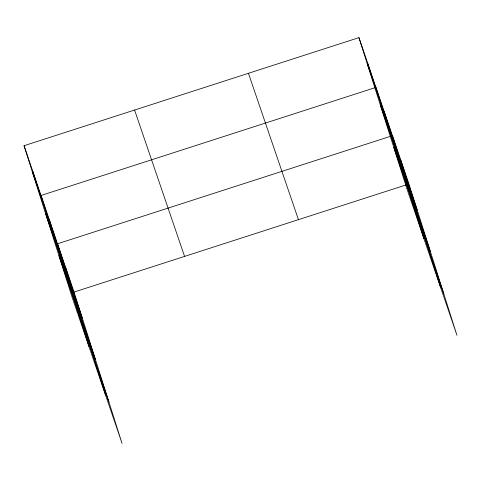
<?xml version="1.0" encoding="UTF-8"?>
<svg xmlns="http://www.w3.org/2000/svg" width="481" height="481" viewBox="0 0 481 481"><rect width="100%" height="100%" fill="white"/><g stroke="black" fill="none" stroke-linecap="round" stroke-linejoin="round"><path stroke-width="0.72" d="M24.05 145.713L74.05 292.069L122.042 443.368L72.042 297.005L24.05 145.713L358.958 37.632L408.958 183.995L456.95 335.287L406.95 188.931L358.958 37.632M390.332 136.382L57.552 243.771L105.543 395.069M74.05 292.069L406.12 184.908M367.189 63.582L417.189 209.944M380.309 104.948L430.309 251.31M393.831 147.565L443.831 293.927M248.436 73.298L298.436 219.661M134.572 110.047L184.572 256.403M32.281 171.663L82.281 318.025M45.406 213.023L95.406 359.385M58.922 255.645L108.922 402.002M400.709 159.842L408.94 185.798M392.454 135.696L440.452 286.989M384.205 111.544L392.436 137.5M423.947 238.69L375.956 87.398L41.047 195.472L89.045 346.771M367.454 62.512L375.691 88.468M65.801 267.923L74.032 293.873M49.302 219.625L57.534 245.575M32.552 170.593L40.783 196.543"/></g></svg>
